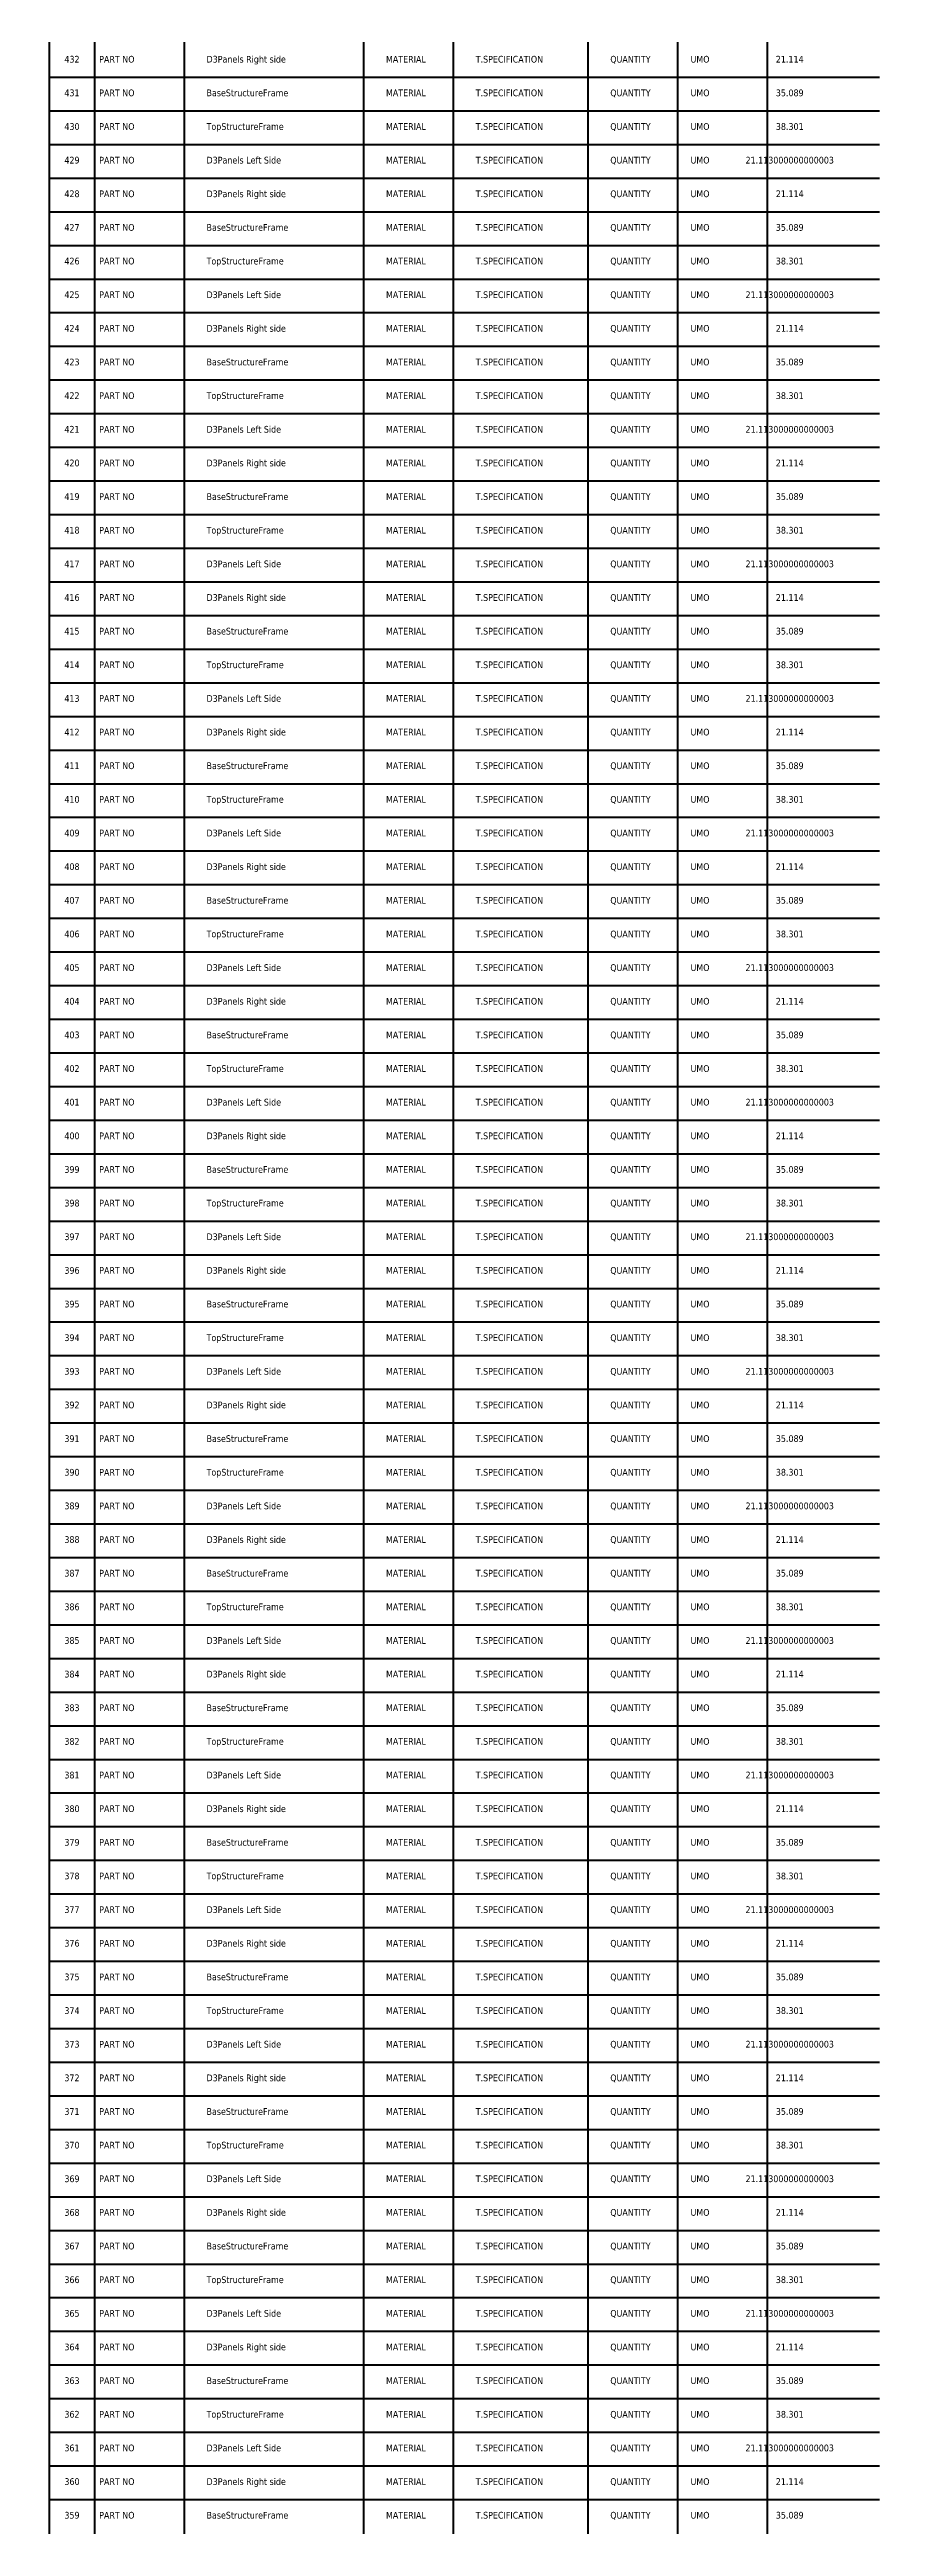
# Model space of a CAD drawing. Header units: metres. Extents: x 849 to 1219, y 30 to 8860.
# Drawn here: x 849 to 1219, y 5548 to 6652 of the extents above; entities that cross this region are included whole.
import ezdxf
from ezdxf.enums import TextEntityAlignment as Align

# ---------------------------------------------------------------- set-up
doc = ezdxf.new("R2010")
doc.units = ezdxf.units.M
doc.layers.add('Default', color=7, linetype='Continuous', lineweight=50, true_color=0x000000)
doc.styles.add('Default', font='tahoma.ttf')

msp = doc.modelspace()

# ---------------------------------------------------------------- linework, layer by layer
at = {"layer": 'Default'}
for p, q in [((849, 160), (849, 8860)), ((869, 8860), (869, 160)), ((909, 8860), (909, 160)), ((989, 8860), (989, 160)), ((1029, 8860), (1029, 160)), ((1089, 8860), (1089, 160)), ((1129, 8860), (1129, 160)), ((1169, 8860), (1169, 160)), ((849, 6640), (1219, 6640)), ((849, 6625), (1219, 6625)), ((849, 6610), (1219, 6610)), ((849, 6595), (1219, 6595)), ((849, 6580), (1219, 6580)), ((849, 6565), (1219, 6565)), ((849, 6550), (1219, 6550)), ((849, 6535), (1219, 6535)), ((849, 6520), (1219, 6520)), ((849, 6505), (1219, 6505)), ((849, 6490), (1219, 6490)), ((849, 6475), (1219, 6475)), ((849, 6460), (1219, 6460)), ((849, 6445), (1219, 6445)), ((849, 6430), (1219, 6430)), ((849, 6415), (1219, 6415)), ((849, 6400), (1219, 6400)), ((849, 6385), (1219, 6385)), ((849, 6370), (1219, 6370)), ((849, 6355), (1219, 6355)), ((849, 6340), (1219, 6340)), ((849, 6325), (1219, 6325)), ((849, 6310), (1219, 6310)), ((849, 6295), (1219, 6295)), ((849, 6280), (1219, 6280)), ((849, 6265), (1219, 6265)), ((849, 6250), (1219, 6250)), ((849, 6235), (1219, 6235)), ((849, 6220), (1219, 6220)), ((849, 6205), (1219, 6205)), ((849, 6190), (1219, 6190)), ((849, 6175), (1219, 6175)), ((849, 6160), (1219, 6160)), ((849, 6145), (1219, 6145)), ((849, 6130), (1219, 6130)), ((849, 6115), (1219, 6115)), ((849, 6100), (1219, 6100)), ((849, 6085), (1219, 6085)), ((849, 6070), (1219, 6070)), ((849, 6055), (1219, 6055)), ((849, 6040), (1219, 6040)), ((849, 6025), (1219, 6025)), ((849, 6010), (1219, 6010)), ((849, 5995), (1219, 5995)), ((849, 5980), (1219, 5980)), ((849, 5965), (1219, 5965)), ((849, 5950), (1219, 5950)), ((849, 5935), (1219, 5935)), ((849, 5920), (1219, 5920)), ((849, 5905), (1219, 5905)), ((849, 5890), (1219, 5890)), ((849, 5875), (1219, 5875)), ((849, 5860), (1219, 5860)), ((849, 5845), (1219, 5845)), ((849, 5830), (1219, 5830)), ((849, 5815), (1219, 5815)), ((849, 5800), (1219, 5800)), ((849, 5785), (1219, 5785)), ((849, 5770), (1219, 5770)), ((849, 5755), (1219, 5755)), ((849, 5740), (1219, 5740)), ((849, 5725), (1219, 5725)), ((849, 5710), (1219, 5710)), ((849, 5695), (1219, 5695)), ((849, 5680), (1219, 5680)), ((849, 5665), (1219, 5665)), ((849, 5650), (1219, 5650)), ((849, 5635), (1219, 5635)), ((849, 5620), (1219, 5620)), ((849, 5605), (1219, 5605)), ((849, 5590), (1219, 5590)), ((849, 5575), (1219, 5575)), ((849, 5560), (1219, 5560))]:
    msp.add_line(p, q, dxfattribs=at)

# ---------------------------------------------------------------- texts
at = {"layer": 'Default', "style": 'Default'}
for s, p in [('432', (859, 6648)), ('PART NO', (879, 6648)), ('UMO', (1139, 6648)), ('21.114', (1179, 6648)), ('431', (859, 6633)), ('PART NO', (879, 6633)), ('UMO', (1139, 6633)), ('35.089', (1179, 6633)), ('430', (859, 6618)), ('PART NO', (879, 6618)), ('UMO', (1139, 6618)), ('38.301', (1179, 6618)), ('429', (859, 6603)), ('PART NO', (879, 6603)), ('UMO', (1139, 6603)), ('21.113000000000003', (1179, 6603)), ('428', (859, 6588)), ('PART NO', (879, 6588)), ('UMO', (1139, 6588)), ('21.114', (1179, 6588)), ('427', (859, 6573)), ('PART NO', (879, 6573)), ('UMO', (1139, 6573)), ('35.089', (1179, 6573)), ('426', (859, 6558)), ('PART NO', (879, 6558)), ('UMO', (1139, 6558)), ('38.301', (1179, 6558)), ('425', (859, 6543)), ('PART NO', (879, 6543)), ('UMO', (1139, 6543)), ('21.113000000000003', (1179, 6543)), ('424', (859, 6528)), ('PART NO', (879, 6528)), ('UMO', (1139, 6528)), ('21.114', (1179, 6528)), ('423', (859, 6513)), ('PART NO', (879, 6513)), ('UMO', (1139, 6513)), ('35.089', (1179, 6513)), ('422', (859, 6498)), ('PART NO', (879, 6498)), ('UMO', (1139, 6498)), ('38.301', (1179, 6498)), ('421', (859, 6483)), ('PART NO', (879, 6483)), ('UMO', (1139, 6483)), ('21.113000000000003', (1179, 6483)), ('420', (859, 6468)), ('PART NO', (879, 6468)), ('UMO', (1139, 6468)), ('21.114', (1179, 6468)), ('419', (859, 6453)), ('PART NO', (879, 6453)), ('UMO', (1139, 6453)), ('35.089', (1179, 6453)), ('418', (859, 6438)), ('PART NO', (879, 6438)), ('UMO', (1139, 6438)), ('38.301', (1179, 6438)), ('417', (859, 6423)), ('PART NO', (879, 6423)), ('UMO', (1139, 6423)), ('21.113000000000003', (1179, 6423)), ('416', (859, 6408)), ('PART NO', (879, 6408)), ('UMO', (1139, 6408)), ('21.114', (1179, 6408)), ('415', (859, 6393)), ('PART NO', (879, 6393)), ('UMO', (1139, 6393)), ('35.089', (1179, 6393)), ('414', (859, 6378)), ('PART NO', (879, 6378)), ('UMO', (1139, 6378)), ('38.301', (1179, 6378)), ('413', (859, 6363)), ('PART NO', (879, 6363)), ('UMO', (1139, 6363)), ('21.113000000000003', (1179, 6363)), ('412', (859, 6348)), ('PART NO', (879, 6348)), ('UMO', (1139, 6348)), ('21.114', (1179, 6348)), ('411', (859, 6333)), ('PART NO', (879, 6333)), ('UMO', (1139, 6333)), ('35.089', (1179, 6333)), ('410', (859, 6318)), ('PART NO', (879, 6318)), ('UMO', (1139, 6318)), ('38.301', (1179, 6318)), ('409', (859, 6303)), ('PART NO', (879, 6303)), ('UMO', (1139, 6303)), ('21.113000000000003', (1179, 6303)), ('408', (859, 6288)), ('PART NO', (879, 6288)), ('UMO', (1139, 6288)), ('21.114', (1179, 6288)), ('407', (859, 6273)), ('PART NO', (879, 6273)), ('UMO', (1139, 6273)), ('35.089', (1179, 6273)), ('406', (859, 6258)), ('PART NO', (879, 6258)), ('UMO', (1139, 6258)), ('38.301', (1179, 6258)), ('405', (859, 6243)), ('PART NO', (879, 6243)), ('UMO', (1139, 6243)), ('21.113000000000003', (1179, 6243)), ('404', (859, 6228)), ('PART NO', (879, 6228)), ('UMO', (1139, 6228)), ('21.114', (1179, 6228)), ('403', (859, 6213)), ('PART NO', (879, 6213)), ('UMO', (1139, 6213)), ('35.089', (1179, 6213)), ('402', (859, 6198)), ('PART NO', (879, 6198)), ('UMO', (1139, 6198)), ('38.301', (1179, 6198)), ('401', (859, 6183)), ('PART NO', (879, 6183)), ('UMO', (1139, 6183)), ('21.113000000000003', (1179, 6183)), ('400', (859, 6168)), ('PART NO', (879, 6168)), ('UMO', (1139, 6168)), ('21.114', (1179, 6168)), ('399', (859, 6153)), ('PART NO', (879, 6153)), ('UMO', (1139, 6153)), ('35.089', (1179, 6153)), ('398', (859, 6138)), ('PART NO', (879, 6138)), ('UMO', (1139, 6138)), ('38.301', (1179, 6138)), ('397', (859, 6123)), ('PART NO', (879, 6123)), ('UMO', (1139, 6123)), ('21.113000000000003', (1179, 6123)), ('396', (859, 6108)), ('PART NO', (879, 6108)), ('UMO', (1139, 6108)), ('21.114', (1179, 6108)), ('395', (859, 6093)), ('PART NO', (879, 6093)), ('UMO', (1139, 6093)), ('35.089', (1179, 6093)), ('394', (859, 6078)), ('PART NO', (879, 6078)), ('UMO', (1139, 6078)), ('38.301', (1179, 6078)), ('393', (859, 6063)), ('PART NO', (879, 6063)), ('UMO', (1139, 6063)), ('21.113000000000003', (1179, 6063)), ('392', (859, 6048)), ('PART NO', (879, 6048)), ('UMO', (1139, 6048)), ('21.114', (1179, 6048)), ('391', (859, 6033)), ('PART NO', (879, 6033)), ('UMO', (1139, 6033)), ('35.089', (1179, 6033)), ('390', (859, 6018)), ('PART NO', (879, 6018)), ('UMO', (1139, 6018)), ('38.301', (1179, 6018)), ('389', (859, 6003)), ('PART NO', (879, 6003)), ('UMO', (1139, 6003)), ('21.113000000000003', (1179, 6003)), ('388', (859, 5988)), ('PART NO', (879, 5988)), ('UMO', (1139, 5988)), ('21.114', (1179, 5988)), ('387', (859, 5973)), ('PART NO', (879, 5973)), ('UMO', (1139, 5973)), ('35.089', (1179, 5973)), ('386', (859, 5958)), ('PART NO', (879, 5958)), ('UMO', (1139, 5958)), ('38.301', (1179, 5958)), ('385', (859, 5943)), ('PART NO', (879, 5943)), ('UMO', (1139, 5943)), ('21.113000000000003', (1179, 5943)), ('384', (859, 5928)), ('PART NO', (879, 5928)), ('UMO', (1139, 5928)), ('21.114', (1179, 5928)), ('383', (859, 5913)), ('PART NO', (879, 5913)), ('UMO', (1139, 5913)), ('35.089', (1179, 5913)), ('382', (859, 5898)), ('PART NO', (879, 5898)), ('UMO', (1139, 5898)), ('38.301', (1179, 5898)), ('381', (859, 5883)), ('PART NO', (879, 5883)), ('UMO', (1139, 5883)), ('21.113000000000003', (1179, 5883)), ('380', (859, 5868)), ('PART NO', (879, 5868)), ('UMO', (1139, 5868)), ('21.114', (1179, 5868)), ('379', (859, 5853)), ('PART NO', (879, 5853)), ('UMO', (1139, 5853)), ('35.089', (1179, 5853)), ('378', (859, 5838)), ('PART NO', (879, 5838)), ('UMO', (1139, 5838)), ('38.301', (1179, 5838)), ('377', (859, 5823)), ('PART NO', (879, 5823)), ('UMO', (1139, 5823)), ('21.113000000000003', (1179, 5823)), ('376', (859, 5808)), ('PART NO', (879, 5808)), ('UMO', (1139, 5808)), ('21.114', (1179, 5808)), ('375', (859, 5793)), ('PART NO', (879, 5793)), ('UMO', (1139, 5793)), ('35.089', (1179, 5793)), ('374', (859, 5778)), ('PART NO', (879, 5778)), ('UMO', (1139, 5778)), ('38.301', (1179, 5778)), ('373', (859, 5763)), ('PART NO', (879, 5763)), ('UMO', (1139, 5763)), ('21.113000000000003', (1179, 5763)), ('372', (859, 5748)), ('PART NO', (879, 5748)), ('UMO', (1139, 5748)), ('21.114', (1179, 5748)), ('371', (859, 5733)), ('PART NO', (879, 5733)), ('UMO', (1139, 5733)), ('35.089', (1179, 5733)), ('370', (859, 5718)), ('PART NO', (879, 5718)), ('UMO', (1139, 5718)), ('38.301', (1179, 5718)), ('369', (859, 5703)), ('PART NO', (879, 5703)), ('UMO', (1139, 5703)), ('21.113000000000003', (1179, 5703)), ('368', (859, 5688)), ('PART NO', (879, 5688)), ('UMO', (1139, 5688)), ('21.114', (1179, 5688)), ('367', (859, 5673)), ('PART NO', (879, 5673)), ('UMO', (1139, 5673)), ('35.089', (1179, 5673)), ('366', (859, 5658)), ('PART NO', (879, 5658)), ('UMO', (1139, 5658)), ('38.301', (1179, 5658)), ('365', (859, 5643)), ('PART NO', (879, 5643)), ('UMO', (1139, 5643)), ('21.113000000000003', (1179, 5643)), ('364', (859, 5628)), ('PART NO', (879, 5628)), ('UMO', (1139, 5628)), ('21.114', (1179, 5628)), ('363', (859, 5613)), ('PART NO', (879, 5613)), ('UMO', (1139, 5613)), ('35.089', (1179, 5613)), ('362', (859, 5598)), ('PART NO', (879, 5598)), ('UMO', (1139, 5598)), ('38.301', (1179, 5598)), ('361', (859, 5583)), ('PART NO', (879, 5583)), ('UMO', (1139, 5583)), ('21.113000000000003', (1179, 5583)), ('360', (859, 5568)), ('PART NO', (879, 5568)), ('UMO', (1139, 5568)), ('21.114', (1179, 5568)), ('359', (859, 5553)), ('PART NO', (879, 5553)), ('UMO', (1139, 5553)), ('35.089', (1179, 5553))]:
    msp.add_text(s, height=3, dxfattribs=at).set_placement(p, align=Align.MIDDLE_CENTER)
for s, p in [('D3Panels Right side', (919, 6648)), ('MATERIAL', (999, 6648)), ('T.SPECIFICATION', (1039, 6648)), ('QUANTITY', (1099, 6648)), ('BaseStructureFrame', (919, 6633)), ('MATERIAL', (999, 6633)), ('T.SPECIFICATION', (1039, 6633)), ('QUANTITY', (1099, 6633)), ('TopStructureFrame', (919, 6618)), ('MATERIAL', (999, 6618)), ('T.SPECIFICATION', (1039, 6618)), ('QUANTITY', (1099, 6618)), ('D3Panels Left Side', (919, 6603)), ('MATERIAL', (999, 6603)), ('T.SPECIFICATION', (1039, 6603)), ('QUANTITY', (1099, 6603)), ('D3Panels Right side', (919, 6588)), ('MATERIAL', (999, 6588)), ('T.SPECIFICATION', (1039, 6588)), ('QUANTITY', (1099, 6588)), ('BaseStructureFrame', (919, 6573)), ('MATERIAL', (999, 6573)), ('T.SPECIFICATION', (1039, 6573)), ('QUANTITY', (1099, 6573)), ('TopStructureFrame', (919, 6558)), ('MATERIAL', (999, 6558)), ('T.SPECIFICATION', (1039, 6558)), ('QUANTITY', (1099, 6558)), ('D3Panels Left Side', (919, 6543)), ('MATERIAL', (999, 6543)), ('T.SPECIFICATION', (1039, 6543)), ('QUANTITY', (1099, 6543)), ('D3Panels Right side', (919, 6528)), ('MATERIAL', (999, 6528)), ('T.SPECIFICATION', (1039, 6528)), ('QUANTITY', (1099, 6528)), ('BaseStructureFrame', (919, 6513)), ('MATERIAL', (999, 6513)), ('T.SPECIFICATION', (1039, 6513)), ('QUANTITY', (1099, 6513)), ('TopStructureFrame', (919, 6498)), ('MATERIAL', (999, 6498)), ('T.SPECIFICATION', (1039, 6498)), ('QUANTITY', (1099, 6498)), ('D3Panels Left Side', (919, 6483)), ('MATERIAL', (999, 6483)), ('T.SPECIFICATION', (1039, 6483)), ('QUANTITY', (1099, 6483)), ('D3Panels Right side', (919, 6468)), ('MATERIAL', (999, 6468)), ('T.SPECIFICATION', (1039, 6468)), ('QUANTITY', (1099, 6468)), ('BaseStructureFrame', (919, 6453)), ('MATERIAL', (999, 6453)), ('T.SPECIFICATION', (1039, 6453)), ('QUANTITY', (1099, 6453)), ('TopStructureFrame', (919, 6438)), ('MATERIAL', (999, 6438)), ('T.SPECIFICATION', (1039, 6438)), ('QUANTITY', (1099, 6438)), ('D3Panels Left Side', (919, 6423)), ('MATERIAL', (999, 6423)), ('T.SPECIFICATION', (1039, 6423)), ('QUANTITY', (1099, 6423)), ('D3Panels Right side', (919, 6408)), ('MATERIAL', (999, 6408)), ('T.SPECIFICATION', (1039, 6408)), ('QUANTITY', (1099, 6408)), ('BaseStructureFrame', (919, 6393)), ('MATERIAL', (999, 6393)), ('T.SPECIFICATION', (1039, 6393)), ('QUANTITY', (1099, 6393)), ('TopStructureFrame', (919, 6378)), ('MATERIAL', (999, 6378)), ('T.SPECIFICATION', (1039, 6378)), ('QUANTITY', (1099, 6378)), ('D3Panels Left Side', (919, 6363)), ('MATERIAL', (999, 6363)), ('T.SPECIFICATION', (1039, 6363)), ('QUANTITY', (1099, 6363)), ('D3Panels Right side', (919, 6348)), ('MATERIAL', (999, 6348)), ('T.SPECIFICATION', (1039, 6348)), ('QUANTITY', (1099, 6348)), ('BaseStructureFrame', (919, 6333)), ('MATERIAL', (999, 6333)), ('T.SPECIFICATION', (1039, 6333)), ('QUANTITY', (1099, 6333)), ('TopStructureFrame', (919, 6318)), ('MATERIAL', (999, 6318)), ('T.SPECIFICATION', (1039, 6318)), ('QUANTITY', (1099, 6318)), ('D3Panels Left Side', (919, 6303)), ('MATERIAL', (999, 6303)), ('T.SPECIFICATION', (1039, 6303)), ('QUANTITY', (1099, 6303)), ('D3Panels Right side', (919, 6288)), ('MATERIAL', (999, 6288)), ('T.SPECIFICATION', (1039, 6288)), ('QUANTITY', (1099, 6288)), ('BaseStructureFrame', (919, 6273)), ('MATERIAL', (999, 6273)), ('T.SPECIFICATION', (1039, 6273)), ('QUANTITY', (1099, 6273)), ('TopStructureFrame', (919, 6258)), ('MATERIAL', (999, 6258)), ('T.SPECIFICATION', (1039, 6258)), ('QUANTITY', (1099, 6258)), ('D3Panels Left Side', (919, 6243)), ('MATERIAL', (999, 6243)), ('T.SPECIFICATION', (1039, 6243)), ('QUANTITY', (1099, 6243)), ('D3Panels Right side', (919, 6228)), ('MATERIAL', (999, 6228)), ('T.SPECIFICATION', (1039, 6228)), ('QUANTITY', (1099, 6228)), ('BaseStructureFrame', (919, 6213)), ('MATERIAL', (999, 6213)), ('T.SPECIFICATION', (1039, 6213)), ('QUANTITY', (1099, 6213)), ('TopStructureFrame', (919, 6198)), ('MATERIAL', (999, 6198)), ('T.SPECIFICATION', (1039, 6198)), ('QUANTITY', (1099, 6198)), ('D3Panels Left Side', (919, 6183)), ('MATERIAL', (999, 6183)), ('T.SPECIFICATION', (1039, 6183)), ('QUANTITY', (1099, 6183)), ('D3Panels Right side', (919, 6168)), ('MATERIAL', (999, 6168)), ('T.SPECIFICATION', (1039, 6168)), ('QUANTITY', (1099, 6168)), ('BaseStructureFrame', (919, 6153)), ('MATERIAL', (999, 6153)), ('T.SPECIFICATION', (1039, 6153)), ('QUANTITY', (1099, 6153)), ('TopStructureFrame', (919, 6138)), ('MATERIAL', (999, 6138)), ('T.SPECIFICATION', (1039, 6138)), ('QUANTITY', (1099, 6138)), ('D3Panels Left Side', (919, 6123)), ('MATERIAL', (999, 6123)), ('T.SPECIFICATION', (1039, 6123)), ('QUANTITY', (1099, 6123)), ('D3Panels Right side', (919, 6108)), ('MATERIAL', (999, 6108)), ('T.SPECIFICATION', (1039, 6108)), ('QUANTITY', (1099, 6108)), ('BaseStructureFrame', (919, 6093)), ('MATERIAL', (999, 6093)), ('T.SPECIFICATION', (1039, 6093)), ('QUANTITY', (1099, 6093)), ('TopStructureFrame', (919, 6078)), ('MATERIAL', (999, 6078)), ('T.SPECIFICATION', (1039, 6078)), ('QUANTITY', (1099, 6078)), ('D3Panels Left Side', (919, 6063)), ('MATERIAL', (999, 6063)), ('T.SPECIFICATION', (1039, 6063)), ('QUANTITY', (1099, 6063)), ('D3Panels Right side', (919, 6048)), ('MATERIAL', (999, 6048)), ('T.SPECIFICATION', (1039, 6048)), ('QUANTITY', (1099, 6048)), ('BaseStructureFrame', (919, 6033)), ('MATERIAL', (999, 6033)), ('T.SPECIFICATION', (1039, 6033)), ('QUANTITY', (1099, 6033)), ('TopStructureFrame', (919, 6018)), ('MATERIAL', (999, 6018)), ('T.SPECIFICATION', (1039, 6018)), ('QUANTITY', (1099, 6018)), ('D3Panels Left Side', (919, 6003)), ('MATERIAL', (999, 6003)), ('T.SPECIFICATION', (1039, 6003)), ('QUANTITY', (1099, 6003)), ('D3Panels Right side', (919, 5988)), ('MATERIAL', (999, 5988)), ('T.SPECIFICATION', (1039, 5988)), ('QUANTITY', (1099, 5988)), ('BaseStructureFrame', (919, 5973)), ('MATERIAL', (999, 5973)), ('T.SPECIFICATION', (1039, 5973)), ('QUANTITY', (1099, 5973)), ('TopStructureFrame', (919, 5958)), ('MATERIAL', (999, 5958)), ('T.SPECIFICATION', (1039, 5958)), ('QUANTITY', (1099, 5958)), ('D3Panels Left Side', (919, 5943)), ('MATERIAL', (999, 5943)), ('T.SPECIFICATION', (1039, 5943)), ('QUANTITY', (1099, 5943)), ('D3Panels Right side', (919, 5928)), ('MATERIAL', (999, 5928)), ('T.SPECIFICATION', (1039, 5928)), ('QUANTITY', (1099, 5928)), ('BaseStructureFrame', (919, 5913)), ('MATERIAL', (999, 5913)), ('T.SPECIFICATION', (1039, 5913)), ('QUANTITY', (1099, 5913)), ('TopStructureFrame', (919, 5898)), ('MATERIAL', (999, 5898)), ('T.SPECIFICATION', (1039, 5898)), ('QUANTITY', (1099, 5898)), ('D3Panels Left Side', (919, 5883)), ('MATERIAL', (999, 5883)), ('T.SPECIFICATION', (1039, 5883)), ('QUANTITY', (1099, 5883)), ('D3Panels Right side', (919, 5868)), ('MATERIAL', (999, 5868)), ('T.SPECIFICATION', (1039, 5868)), ('QUANTITY', (1099, 5868)), ('BaseStructureFrame', (919, 5853)), ('MATERIAL', (999, 5853)), ('T.SPECIFICATION', (1039, 5853)), ('QUANTITY', (1099, 5853)), ('TopStructureFrame', (919, 5838)), ('MATERIAL', (999, 5838)), ('T.SPECIFICATION', (1039, 5838)), ('QUANTITY', (1099, 5838)), ('D3Panels Left Side', (919, 5823)), ('MATERIAL', (999, 5823)), ('T.SPECIFICATION', (1039, 5823)), ('QUANTITY', (1099, 5823)), ('D3Panels Right side', (919, 5808)), ('MATERIAL', (999, 5808)), ('T.SPECIFICATION', (1039, 5808)), ('QUANTITY', (1099, 5808)), ('BaseStructureFrame', (919, 5793)), ('MATERIAL', (999, 5793)), ('T.SPECIFICATION', (1039, 5793)), ('QUANTITY', (1099, 5793)), ('TopStructureFrame', (919, 5778)), ('MATERIAL', (999, 5778)), ('T.SPECIFICATION', (1039, 5778)), ('QUANTITY', (1099, 5778)), ('D3Panels Left Side', (919, 5763)), ('MATERIAL', (999, 5763)), ('T.SPECIFICATION', (1039, 5763)), ('QUANTITY', (1099, 5763)), ('D3Panels Right side', (919, 5748)), ('MATERIAL', (999, 5748)), ('T.SPECIFICATION', (1039, 5748)), ('QUANTITY', (1099, 5748)), ('BaseStructureFrame', (919, 5733)), ('MATERIAL', (999, 5733)), ('T.SPECIFICATION', (1039, 5733)), ('QUANTITY', (1099, 5733)), ('TopStructureFrame', (919, 5718)), ('MATERIAL', (999, 5718)), ('T.SPECIFICATION', (1039, 5718)), ('QUANTITY', (1099, 5718)), ('D3Panels Left Side', (919, 5703)), ('MATERIAL', (999, 5703)), ('T.SPECIFICATION', (1039, 5703)), ('QUANTITY', (1099, 5703)), ('D3Panels Right side', (919, 5688)), ('MATERIAL', (999, 5688)), ('T.SPECIFICATION', (1039, 5688)), ('QUANTITY', (1099, 5688)), ('BaseStructureFrame', (919, 5673)), ('MATERIAL', (999, 5673)), ('T.SPECIFICATION', (1039, 5673)), ('QUANTITY', (1099, 5673)), ('TopStructureFrame', (919, 5658)), ('MATERIAL', (999, 5658)), ('T.SPECIFICATION', (1039, 5658)), ('QUANTITY', (1099, 5658)), ('D3Panels Left Side', (919, 5643)), ('MATERIAL', (999, 5643)), ('T.SPECIFICATION', (1039, 5643)), ('QUANTITY', (1099, 5643)), ('D3Panels Right side', (919, 5628)), ('MATERIAL', (999, 5628)), ('T.SPECIFICATION', (1039, 5628)), ('QUANTITY', (1099, 5628)), ('BaseStructureFrame', (919, 5613)), ('MATERIAL', (999, 5613)), ('T.SPECIFICATION', (1039, 5613)), ('QUANTITY', (1099, 5613)), ('TopStructureFrame', (919, 5598)), ('MATERIAL', (999, 5598)), ('T.SPECIFICATION', (1039, 5598)), ('QUANTITY', (1099, 5598)), ('D3Panels Left Side', (919, 5583)), ('MATERIAL', (999, 5583)), ('T.SPECIFICATION', (1039, 5583)), ('QUANTITY', (1099, 5583)), ('D3Panels Right side', (919, 5568)), ('MATERIAL', (999, 5568)), ('T.SPECIFICATION', (1039, 5568)), ('QUANTITY', (1099, 5568)), ('BaseStructureFrame', (919, 5553)), ('MATERIAL', (999, 5553)), ('T.SPECIFICATION', (1039, 5553)), ('QUANTITY', (1099, 5553))]:
    msp.add_text(s, height=3, dxfattribs=at).set_placement(p, align=Align.MIDDLE_LEFT)

doc.saveas('drawing.dxf')
